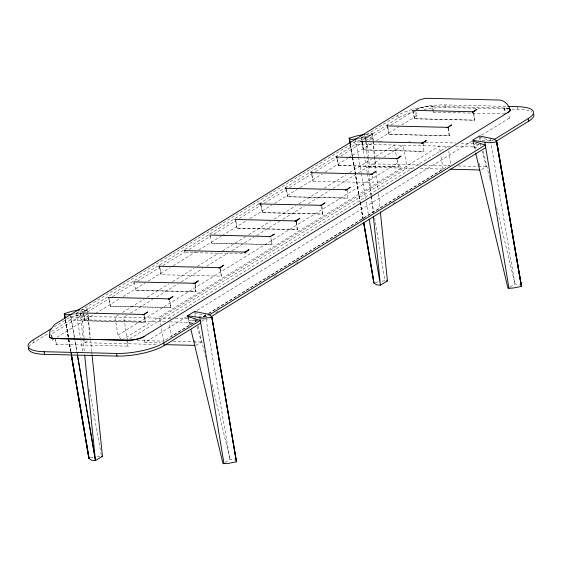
<?xml version="1.0" encoding="UTF-8"?>
<svg xmlns="http://www.w3.org/2000/svg" width="562" height="562" viewBox="0 0 562 562"><rect width="100%" height="100%" fill="white"/><g stroke="black" fill="none" stroke-linecap="round" stroke-linejoin="round"><path stroke-width="0.42" stroke-dasharray="2.81 2.11" d="M83.309 313.28L84.988 320.839L145.193 322.286L144.469 314.636M133.967 282.096L135.758 290.308L195.962 291.755L195.126 283.445M159.299 266.5L161.09 274.72L221.287 276.167L220.459 267.856M235.281 219.721L237.129 228.27L297.333 229.718L296.258 221.189M297.333 229.718L296.441 221.077M260.613 204.132L262.461 212.675L322.658 214.122L321.59 205.601M322.658 214.122L321.773 205.488M347.098 189.893L347.934 198.203L287.73 196.756L285.939 188.537M423.088 143.113L423.924 151.424L363.719 149.977L361.928 141.764M387.26 126.169L389.052 134.388L449.249 135.835L448.237 127.637M449.249 135.835L448.42 127.525M414.377 118.793L413.435 112.112L414.377 118.793L474.581 120.24L473.745 111.929M509.032 118.364L509.383 118.125L508.659 113.903M54.156 326.972L69.772 317.354L74.472 315.914M402.673 112.906A34.696 9.737 -9.7 0 0 397.777 115.435L361.331 137.873L361.78 140.5L385.581 125.846M72.962 314.172L80.366 313.132L87.349 308.84L90.384 338.507M357.931 138.744L365.335 137.711L372.318 133.412L373.028 140.395M29.006 346.761A34.696 9.737 -9.7 0 1 33.776 342.413L48.648 333.259M51.627 331.425L70.222 319.982L81.813 320.263L88.374 316.223L88.037 314.249M373.372 140.781L372.304 134.508L365.743 138.547L354.77 141.912L76.334 313.315L76.783 315.942L258.176 204.28M258.92 203.816L284.302 188.193M285.046 187.736L355.219 144.539L366.81 144.813L370.456 142.572M386.326 125.389L398.219 118.062A34.696 9.737 -9.7 0 1 415.304 111.381M75.259 315.668L80.745 313.989L83.661 312.191M84.391 311.748L87.307 309.95L87.679 312.135M84.363 313.87L51.163 334.334A12.146 3.407 -9.7 0 0 50.411 334.847M87.349 312.029L109.478 298.457M112.4 296.638L134.395 283.065M137.381 281.232L159.784 267.435M162.776 265.601L184.905 252.029M188.909 249.507L211.045 235.935M213.967 234.108L235.956 220.55M239.356 218.477L261.344 204.919M264.337 203.079L286.472 189.499M289.395 187.68L312.613 173.412M315.535 171.586L337.516 158.027M340.923 155.955L362.904 142.397M365.89 140.563L388.04 126.977M390.962 125.157L414.433 110.679M83.977 314.931L84.988 320.839M109.309 299.335L110.489 306.227L108.642 297.684M159.966 268.151L161.09 274.72M185.474 252.45L245.678 253.898M235.956 221.372L237.129 228.27M261.281 205.783L262.461 212.675M286.613 190.188L287.73 196.756M311.938 174.599L313.062 181.161L311.271 172.948M337.27 159.004L338.394 165.572L336.603 157.353M362.595 143.415L363.719 149.977M387.928 127.82L389.052 134.388M87.201 314.046L81.371 317.635L69.772 317.354L70.222 319.982M369.283 140.395L372.922 138.154L361.331 137.873L372.304 134.508M54.008 339.083L52.168 340.242L52.519 340.003L51.507 334.095L51.163 334.334L51.88 338.556M56.994 337.242L95.083 313.8M95.484 313.575L120.127 298.408M123.12 296.567L145.115 283.002M148.101 281.162L170.167 267.603M173.152 265.763L195.562 251.973M198.548 250.132L221.287 236.11M222.032 235.654L246.676 220.48M249.661 218.639L271.734 205.081M274.72 203.24L297.129 189.45M300.115 187.61L322.096 174.051M325.082 172.211L347.906 158.189M348.658 157.725L373.301 142.558M376.287 140.718L398.69 126.928M401.682 125.087L416.618 115.891L415.894 111.669M211.691 243.206L272.071 244.54L271.003 238.302L271.889 244.653L211.691 243.206L209.956 235.316M135.758 290.308L196.145 291.643M118.687 314.776L114.95 317.073L118.041 335.128L121.315 339.497M122.425 312.472L144.097 299.132M147.089 297.291L168.762 283.95M172.499 281.653L194.171 268.313M197.157 266.472L218.829 253.125M222.566 250.828L245.735 236.567M248.727 234.726L270.399 221.386M274.137 219.082L295.809 205.741M298.794 203.901L320.466 190.56M324.204 188.263L345.876 174.923M349.613 172.618L372.037 158.814M375.774 156.517L394.454 145.017L396.512 157.051M126.64 315.444L123.647 317.284L127.574 340.263L407.078 168.207L403.151 145.228L383.72 157.184M130.377 313.146L152.794 299.342M156.531 297.045L178.203 283.698M181.196 281.864L202.868 268.517M206.605 266.219L228.277 252.879M232.015 250.575L253.687 237.234M256.672 235.394L279.841 221.133M282.834 219.292L304.506 205.952M308.243 203.655L329.915 190.307M332.901 188.467L354.573 175.126M358.31 172.829L379.982 159.489M84.082 338.479L84.426 342.722L87.841 340.621M368.574 157.107L369.396 167.293L374.861 163.928L420.474 165.031M144.364 316.265L145.193 322.286M195.021 285.082L195.962 291.755M220.346 269.486L221.287 276.167M397.467 160.451L398.591 167.019L338.394 165.572M473.64 113.566L474.581 120.24M118.041 335.128L397.538 163.071L397.102 160.493M170.686 307.681L169.689 300.67L170.686 307.681L110.489 306.227M121.778 340.122L401.282 168.066L397.538 163.071M168.389 318.359L447.886 146.303L448.181 148.024M186.76 316.729L144.933 342.476L144.216 338.254M197.213 310.294L472.038 141.111M481.746 135.133L509.383 118.125M475.81 143.422L473.626 144.771L481.079 144.954M188.003 316.568L189.078 322.841L195.632 318.802M473 141.125L474.075 147.399L479.175 144.258M197.248 320.431L163.619 341.127L160.999 325.812M203.226 316.75L207.708 313.989M208.46 313.526L443.123 169.071L440.791 155.456M197.627 320.312L171.473 336.413L169.12 322.658M203.606 316.631L208.095 313.87M208.839 313.413L450.977 164.357L448.771 151.459M198.498 316.258L206.781 316.455L208.277 315.535M479.688 137.816L480.187 140.732L491.778 141.013L493.267 140.093M201.554 321.485L206.036 318.724M215.752 312.746L218.737 310.905M274.045 276.862L277.031 275.022M295.717 263.522L298.703 261.681M334.573 239.595L337.565 237.761M392.866 203.711L395.859 201.87M195.836 345.405L201.301 342.04L197.227 326.41M481.486 169.555L486.271 166.612L482.196 150.988M225.116 462.386L229.998 459.379L234.607 460.06M510.085 286.964L514.968 283.958L519.576 284.639M416.618 115.891L416.189 116.13L415.466 111.908M145.361 342.237L144.933 342.476L160.353 342.848M87.307 309.95L76.334 313.315L82.129 313.455M375.254 282.447L378.718 281.724M90.285 457.875L93.756 457.145M382.237 281.105L384.872 280.881L374.728 218.077M97.268 456.527L99.903 456.302M365.672 134.339L372.318 133.412M81.532 309.648L87.349 308.84M508.884 108.677A12.146 3.407 -9.7 0 0 504.669 108.03L432.129 106.302L433.14 112.21L433.78 112.21L432.768 106.302L432.129 106.302A12.146 3.407 -9.7 0 0 416.526 109.471M127.546 341.092L128.41 346.157L127.771 346.157L126.907 341.092M414.854 108.754A34.696 9.737 -9.7 0 1 444.985 104.918L482.533 105.825M483.404 105.846L506.98 106.408M424.022 109.435A34.696 9.737 -9.7 0 1 445.434 107.546L508.301 109.056M511.792 109.14L517.904 109.288A34.696 9.737 -9.7 0 1 531.785 112.028M433.14 112.21L504.156 113.903M414.559 118.68L474.764 120.127M389.234 134.276L449.431 135.723M379.111 141.146L381.731 141.21M408.764 141.863L410.506 141.905M425.329 142.263L455.852 142.994M461.086 143.12L476.78 143.5M359.736 142.031L354.77 141.912L355.219 144.539M450.387 146.359L367.541 144.371L368.503 156.257M455.613 146.485L474.799 146.949L475.445 149.415M474.075 147.399L479.042 147.518M363.902 149.864L424.106 151.311M423.987 165.116L449.424 165.727M458.199 165.938L477.496 166.401M478.374 166.422L486.271 166.612M338.57 165.46L398.774 166.907M369.396 167.293L414.131 168.375M420.278 168.523L443.959 169.092M313.062 181.161L373.266 182.608L372.325 175.934M287.913 196.644L348.117 198.091M262.644 212.562L322.841 214.01M237.312 228.158L297.516 229.605M110.665 306.114L170.869 307.569M76.783 315.942L88.374 316.223M201.435 318.942L207.23 319.083M170.883 318.422L88.037 316.427L89.751 337.657M175.246 318.528L190.068 318.886M188.628 320.214L197.74 320.431M165.418 321.787L82.572 319.792L84.012 337.629M169.773 321.893L189.83 322.37L190.476 324.843M189.078 322.841L194.873 322.981M85.171 320.726L145.368 322.174M137.261 340.495L164.455 341.148M173.229 341.359L192.534 341.822M193.405 341.844L201.301 342.04M84.426 342.722L158.112 344.492M55.076 339.35L55.94 344.415L128.41 346.157M508.821 108.691A12.146 3.407 -9.7 0 0 504.606 108.045L504.016 108.016L505.02 113.924M55.94 344.415L56.53 344.443L55.519 338.535M479.562 137.086L491.778 141.013M206.781 316.455L194.564 312.528L195.19 316.174M480.271 143.584L480.91 146.05M479.091 163.394L480.166 167.511M195.302 319.005L195.941 321.478M194.55 340.467L195.625 344.576M479.576 135.99L480.594 140.247M483.236 151.297L489.544 177.662M489.748 178.512L490.359 181.062M496.66 207.42L514.968 283.958L490.731 142.165M472.797 141.139L474.834 149.647M194.607 311.418L195.829 316.518M198.063 325.876L205.797 358.184M212.099 384.548L229.998 459.379L205.769 317.593M188.031 317.418L189.865 325.068M101.223 455.009L89.246 387.97M367.232 172.625L364.555 157.262M367.386 173.468L371.11 195.709M360.987 136.749L361.577 140.163M361.731 141.02L364.408 156.405M76.165 313.027L80.478 337.811M80.633 338.668L82.86 351.447M517.454 106.661L517.904 109.288M504.606 108.045L505.61 113.953M490.001 137.859L490.563 141.322M444.985 104.918L445.434 107.546M440.208 152.049L439.189 146.092L159.692 318.155L160.851 324.962M397.777 115.435L398.219 118.062M365.743 138.547L366.115 140.732M366.368 142.193L366.81 144.813M355.493 139.074L358.408 156.32M358.584 157.17L361.211 172.696M361.38 173.539L365.63 198.541M366.234 201.976L368.574 215.773M350.442 144.258L352.416 156.412L350.337 144.301M352.655 157.241L360.116 201.4M360.263 202.271L363.221 219.573M352.557 157.276L360.045 201.428M360.235 202.278L363.15 219.602M350.259 144.336L352.262 156.524M352.472 157.318L359.947 201.526M360.158 202.313L362.904 218.836M205.032 313.287L205.594 316.75M80.745 313.989L81.813 320.263M70.524 314.495L74.5 337.762M70.791 316.237L74.472 337.776M65.473 319.687L70.791 350.843M70.938 351.707L71.381 354.299M65.424 319.701L70.7 350.871M70.889 351.721L71.297 354.334M65.325 319.743L70.559 350.948M70.791 351.763L71.149 354.411L70.693 351.833M65.227 319.813L70.545 350.99M33.327 339.792L33.776 342.413M371.25 196.567L373.751 212.057M373.119 141.266L378.128 190.132M378.479 193.623L380.003 208.46M365.335 137.711L365.602 140.324M365.693 141.203L368.911 172.611M369.002 173.489L371.236 195.302M371.32 196.173L373.02 212.752M90.475 339.378L91.725 351.594M91.817 352.465L92.084 355.086M80.366 313.132L82.867 337.565M82.958 338.443L84.3 351.531M373.006 141.006L374.243 156.285M374.313 157.135L374.861 163.928M404.823 112.007A34.696 9.737 -9.7 0 1 413.196 109.204M416.252 109.632A12.146 3.407 -9.7 0 1 432.199 106.288M77.296 354.137L74.648 338.626L77.275 354.151"/><path stroke-width="0.84" d="M296.279 220.964L234.797 219.44M190.876 329.318L223.023 463.678L227.786 463.517L236.462 461.816L211.881 317.214A31.142 11.05 -2.7 0 0 209.24 314.488L194.607 311.418L187.624 315.718L188.031 317.418M296.286 221.098L295.872 221.182L296.441 221.077M397.601 158.73L397.186 158.814M92.084 355.086L102.453 456.309L95.47 460.608L91.557 460.243L88.859 458.283L71.283 355.289M380.362 211.951L387.422 280.888L380.439 285.187L376.526 284.815L373.828 282.855L363.523 222.236M159.868 266.395L159.299 266.5L159.685 266.507L159.362 266.023M336.273 157.114C337.074 156.299 336.083 157.529 337.172 157.255L336.603 157.353M387.323 125.691C387.12 126.085 387.78 125.944 386.775 125.888L448.216 127.363M195.19 283.318L194.74 283.438L195.267 283.199M211.874 317.27L236.412 461.831M423.137 143.008L426.319 140.472L421.556 143.408L423.439 142.615L422.42 142.973L422.891 142.959L360.144 141.476M159.215 266.409L159.685 266.507M184.526 250.8L185.193 250.807L184.708 250.54M311.348 172.576L311.84 172.843L311.383 172.703M336.385 157.17L336.666 156.735L336.498 157.241L337.172 157.255M373.835 282.841L372.599 274.066M245.924 252.015L249.022 249.619L244.252 252.556L246.135 251.762L245.116 252.12M347.239 189.647L345.567 190.188L350.337 187.251L348.588 188.425M64.932 318.106L64.44 313.631A31.135 6.259 -16.4 0 1 72.449 311.158L79.874 309.88M349.164 138.329L349.409 138.203A31.135 6.259 -16.4 0 1 357.418 135.737L364.836 134.459M170.026 298.682L173.033 296.399L168.263 299.335L170.153 298.541L169.134 298.9L169.598 298.879L108.157 297.403L108.536 297.572M473.977 111.571L476.983 109.288L472.213 112.224L473.471 111.698M521.543 286.332L496.85 141.786A31.142 11.05 -2.7 0 0 494.209 139.06L479.576 135.99L472.593 140.289L488.301 142.699A31.135 11.043 -2.6 0 0 496.604 141.933L521.431 286.388L512.755 288.095L507.992 288.25L475.642 153.047M195.478 282.946L198.365 280.803L193.595 283.74M220.81 267.357L223.69 265.208L218.92 268.144L220.81 267.357L219.791 267.716L220.255 267.695L158.814 266.219M296.792 220.578L299.679 218.435L294.91 221.372M322.124 204.99L325.005 202.84L320.235 205.776M398.114 158.21L400.994 156.067L396.224 158.997M508.027 112.456L508.371 112.217A12.146 3.407 -9.7 0 0 509.46 109.007M145.958 313.16L147.701 311.987L142.931 314.924L144.82 314.137L143.802 314.488L144.272 314.474L82.825 312.992L83.225 313.182M272.605 235.204L274.347 234.024L269.577 236.96M373.92 172.829L375.662 171.656L370.892 174.592M449.909 126.057L451.651 124.876L446.881 127.813M51.177 328.798L33.327 339.792A34.696 9.737 -9.7 0 0 44.096 351.707L44.546 354.334L117.015 356.076A34.696 9.737 -9.7 0 0 164.223 345.553L200.669 323.122M286.515 188.439L285.615 188.305L286.515 188.439L285.939 188.537M361.83 141.652L362.497 141.659M258.822 203.844L260.613 204.132L260.691 203.767M126.759 340.249L127.398 340.249A12.146 3.407 -9.7 0 0 143.921 336.568L508.434 112.203A12.146 3.407 -9.7 0 0 509.692 109.098M44.096 351.707L116.566 353.449A34.696 9.737 -9.7 0 0 163.781 342.925L200.22 320.495L188.003 316.568M209.022 315.078L485.217 145.052L473 141.125M494.012 139.636L528.224 118.575A34.696 9.737 -9.7 0 0 517.454 106.661L507.851 106.429M210.961 316.785L485.666 147.68M495.944 141.35L528.673 121.202A34.696 9.737 -9.7 0 0 533.774 114.227M143.921 336.568L144.35 336.329M286.009 187.919L285.84 188.432L286.332 188.551M260.515 204.02L261 204.139L260.613 204.132M236.511 461.795L211.881 317.214M474.096 111.431L473.078 111.789L473.548 111.775L412.101 110.293M397.369 158.702L397.763 158.709M296.055 221.07L296.504 220.95M371.861 174.403L372.248 174.417M194.74 283.438L195.176 283.339M211.684 317.354L211.635 317.361A31.135 11.043 -2.6 0 1 203.332 318.127L187.624 315.718M361.443 141.476L362.111 141.652M357.109 138.856L351.51 139.376A31.142 6.259 -16.4 0 1 349.164 138.35M72.14 314.284L66.541 314.797A31.142 6.259 -16.4 0 1 64.194 313.779M285.728 188.354L286.121 188.425M260.396 203.943L321.576 205.327M447.844 127.63L448.237 127.637M336.118 157.072L397.559 158.547M450.099 169.239L479.927 169.956M310.786 172.66L372.234 174.143M285.454 188.256L346.902 189.731M209.471 235.035L270.947 236.553M184.139 250.624L245.587 252.106M386.445 280.86L387.422 280.888M194.93 283.29L133.756 281.906M510.268 110.201C508.863 105.312 505.105 100.598 499.78 100.043L427.31 98.301L424.345 98.505L419.041 100.141L54.598 324.492L50.018 330.337L49.393 336.315A12.146 3.407 -9.7 0 0 54.992 338.493L127.469 340.235A12.146 3.407 -9.7 0 0 143.991 336.554M49.856 335.359A12.146 3.407 -9.7 0 0 54.928 338.507L127.398 340.249M165.13 344.661L194.958 345.384M101.476 456.288L102.453 456.309M285.615 188.305L286.065 188.319M54.928 338.507L55.519 338.535M361.844 141.666L362.314 141.772M184.547 250.814L185.017 250.919M184.75 250.687L185.193 250.807M336.786 157.241L336.666 156.875M528.224 118.575L528.673 121.202M496.71 141.912L521.381 286.402L496.604 141.933M369.178 219.215L380.439 285.187L373.379 216.244M349.409 138.203L350.196 143.429M364.408 226.493L363.811 223.03L373.934 282.77M364.773 228.2L372.255 272.352M349.304 138.238L350.147 143.451M349.227 138.28L349.901 142.678M163.781 342.925L164.223 345.553M116.566 353.449L117.015 356.076M95.385 460.13L77.437 355.001L95.47 460.608L84.658 355.022M64.588 314.495L64.883 316.223M71.529 355.163L72.709 362.09M73.004 363.818L73.299 365.553M73.601 367.281L73.896 369.009M74.191 370.744L75.519 378.528M75.814 380.263L76.109 381.991M76.404 383.727L76.699 385.455M76.994 387.183L77.289 388.918M77.584 390.646L77.879 392.374M78.174 394.11L78.919 398.437M79.214 400.165L79.509 401.893M79.804 403.628L81.722 414.875M82.017 416.611L84.532 431.321M84.827 433.049L85.122 434.777M85.417 436.512L85.712 438.241M86.007 439.976L87.335 447.759M87.63 449.495L87.925 451.223M88.22 452.951L88.522 454.686M88.817 456.414L89.112 458.142M64.539 314.509L64.932 317.13M71.479 355.184L89.007 458.178M64.258 313.708L64.946 318.071M71.381 355.219L88.873 458.248M484.88 142.488L508.961 288.278M199.91 317.916L223.992 463.699M44.546 354.334A34.696 9.737 -9.7 0 1 28.55 348.117M362.04 141.519L361.598 141.526L362.054 141.54M260.726 203.887L260.283 203.894L260.74 203.908"/></g></svg>
